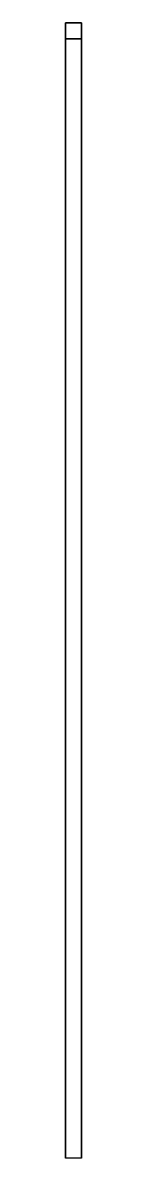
# Model space of a CAD drawing. Extents: x 0 to 5, y -350 to 5.
import ezdxf

# ---------------------------------------------------------------- set-up
doc = ezdxf.new("R2010")
doc.units = 0
doc.layers.add('ACESSORIO', color=253, linetype='CONTINUOUS')

msp = doc.modelspace()

# ---------------------------------------------------------------- linework, layer by layer
at = {"layer": 'ACESSORIO'}
for points in [[(0, 5, 5), (5, 5, 5), (5, -350, 5), (0, -350, 5)], [(0, 5, -315), (5, 5, -315), (5, 5, 5), (0, 5, 5)], [(0, 5, -315), (0, 0, -315), (0, 0, 5), (0, 5, 5)], [(5, 5, -315), (5, 0, -315), (5, 0, 5), (5, 5, 5)], [(0, 0), (5, 0), (5, -350), (0, -350)], [(0, 0, 5), (0, 0), (0, -350), (0, -350, 5)], [(0, 0, -315), (5, 0, -315), (5, 0), (0, 0)], [(5, 0, 5), (5, 0), (5, -350), (5, -350, 5)]]:
    msp.add_3dface(points, dxfattribs=at)

doc.saveas('drawing.dxf')
